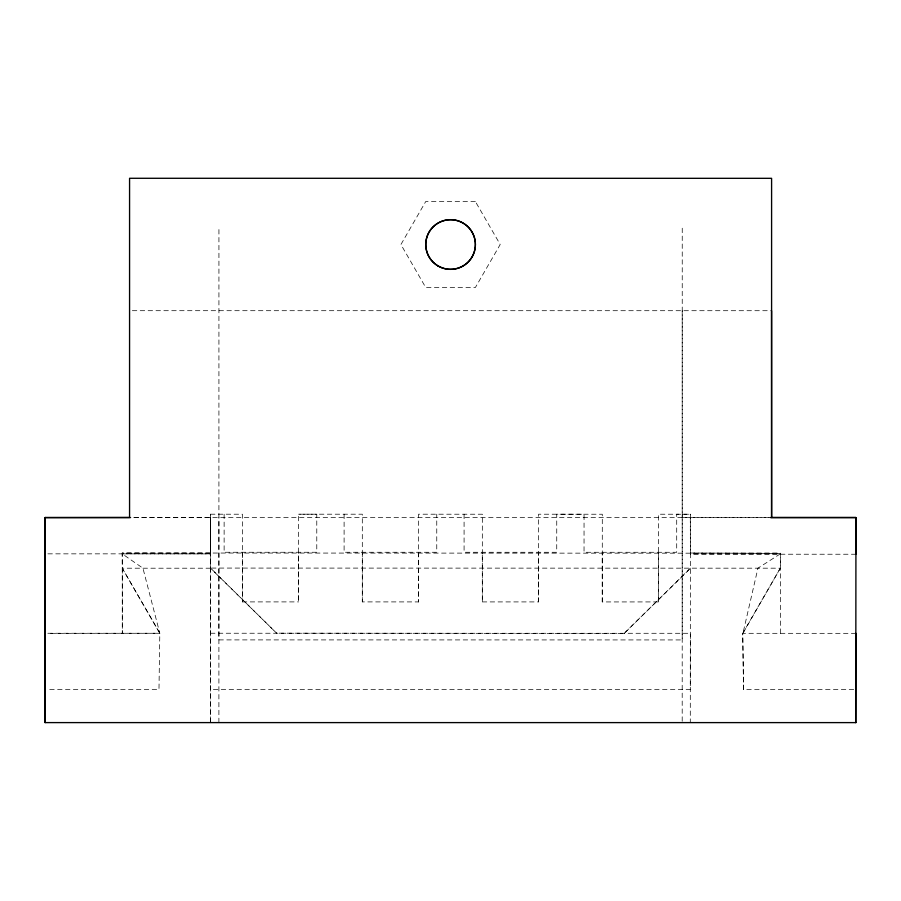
<?xml version="1.0" encoding="UTF-8"?>
<svg xmlns="http://www.w3.org/2000/svg" width="901" height="901" viewBox="0 0 901 901"><rect width="100%" height="100%" fill="white"/><g stroke="black" fill="none" stroke-linecap="round" stroke-linejoin="round"><path stroke-width="0.68" stroke-dasharray="4.5 3.38" d="M210.44 721.284L210.462 517.523L131.974 517.568M210.429 722.715L210.451 514.201L210.53 568.204L276.708 633.268L210.541 568.069L780.334 568.182L742.953 633.313L757.944 568.159L780.334 553.856L690.357 553.845M218.898 722.625L218.932 227.942M224.124 514.201L224.124 552.257L316.78 552.257L316.78 514.201L298.58 514.201L298.614 601.902L298.58 552.257M344.103 514.201L344.103 552.257L436.76 552.268L436.76 514.201M418.56 552.257L418.56 601.902L418.56 514.201L482.328 514.223L482.317 601.913L482.283 552.268M464.083 514.212L464.083 552.268L556.739 552.279L556.75 514.212L584.051 514.223L584.039 552.279L676.707 552.279L676.707 514.223L690.38 514.234L690.29 722.681M482.283 601.913L538.573 601.913L538.55 514.212L602.285 514.234L602.285 601.936L658.541 601.924L658.507 514.223L690.38 514.234M682.192 721.262L682.237 227.964M210.462 633.234L690.357 633.29L690.301 689.58L210.429 689.468M780.367 633.324L780.379 553.394L690.357 553.023L780.334 553.023L780.334 568.182L742.717 633.302L743.562 689.569L854.373 689.58M690.357 568.159L624.145 633.437L276.731 633.166M624.145 633.437L690.369 568.373M132.334 310.699L771.56 310.71M690.369 553.18L122.176 553.011L122.299 568.294L159.815 633.268L158.981 689.513L47.866 689.513M475.379 201.531L425.734 201.52L400.922 244.52L425.734 287.509L475.379 287.509L500.201 244.509L475.379 201.52M210.451 514.201L242.369 514.212L242.358 601.902L242.324 552.257M768.902 517.568L129.541 517.534M682.203 517.579L771.56 517.568M210.53 553.034L122.266 553.034L122.299 633.257L122.299 568.294M47.888 553.845L210.53 553.856L210.451 517.579M855.894 554.239L690.369 554.194L690.29 514.234M210.53 568.204L122.266 568.204L159.815 633.257L47.888 633.335M242.324 601.902L298.614 601.902M362.303 552.257L362.303 601.902L418.593 601.913M47.854 633.257L159.815 633.268L142.944 568.204L122.266 553.867L210.462 553.901M855.86 633.335L742.739 633.313L743.562 689.569M602.24 601.924L602.24 552.279M362.303 601.902L362.303 514.201L298.58 514.201M658.541 601.924L658.507 552.279M538.573 601.913L538.539 552.268M682.203 310.744L682.203 639.935L218.898 639.901L218.898 517.534"/><path stroke-width="1.35" d="M45.151 517.512L45.129 722.602L45.095 517.568L129.564 517.489L129.575 178.285L771.594 178.319L771.594 517.523L855.95 517.546L855.77 722.681L855.86 633.335M771.549 310.744L771.594 517.523M770.31 517.568L855.95 517.546M45.095 517.568L130.577 517.568M45.05 722.602L855.905 722.613M855.871 517.613L855.894 554.239M438.168 265.986A24.823 24.823 0 0 0 475.401 244.498A24.823 24.823 0 0 0 438.168 222.998A24.823 24.823 0 0 0 438.156 266.032A24.823 24.823 0 0 0 475.39 244.531A24.823 24.823 0 0 0 438.156 223.043A24.823 24.823 0 0 0 438.168 265.986"/></g></svg>
